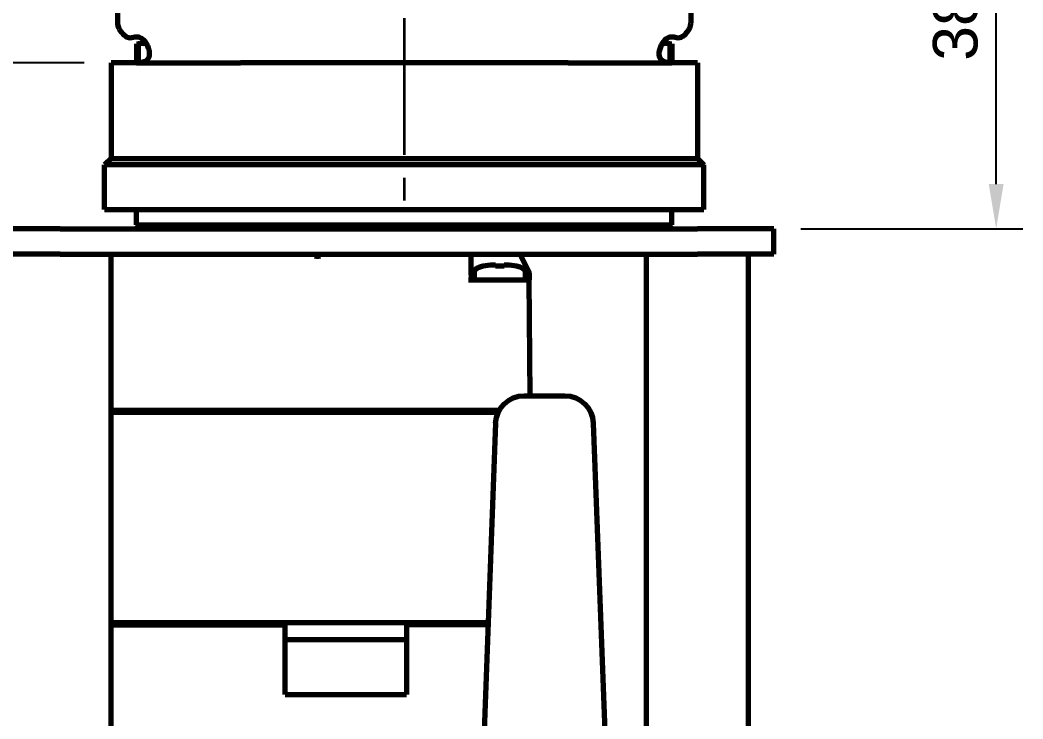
# Model space of a CAD drawing. Header units: millimetres. Extents: x 0 to 1189, y 0 to 841.
# Drawn here: x 566.7 to 645.4, y 608.2 to 662.9 of the extents above; entities that cross this region are included whole.
import ezdxf

# ---------------------------------------------------------------- set-up
doc = ezdxf.new("R2010")
doc.units = ezdxf.units.MM
doc.header["$LTSCALE"] = 0.75
doc.linetypes.add('CENTER2', pattern=[28.575, 19.05, -3.175, 3.175, -3.175])
for name, color, linetype, lineweight in [('FD_Dimensions', 7, 'Continuous', 35), ('Smart Centers', 7, 'CENTER2', 35), ('Visible', 7, 'Continuous', 70)]:
    doc.layers.add(name, color=color, linetype=linetype, lineweight=lineweight)
doc.styles.get("Standard").update_dxf_attribs({"font": 'arial.ttf'})
doc.dimstyles.new('Dim-ISO-25', dxfattribs={"dimtxt": 3.5, "dimasz": 3.5, "dimexe": 2.1, "dimexo": 2.1, "dimgap": 1.4, "dimtad": 1, "dimzin": 12, "dimdsep": 46, "dimtxsty": 'Standard', "dimcen": 0, "dimazin": 3, "dimtp": 0.1, "dimtm": 0.1, "dimtfac": 0.714286, "dimtmove": 0, "dimatfit": 3, "dimfxl": 1, "dimtzin": 12, "dimarcsym": 0})

# ---------------------------------------------------------------- blocks, each defined once
blk = doc.blocks.new('*U7')
at = {"layer": 'Smart Centers', "color": 0, "ltscale": 0.75, "transparency": 16777216}
blk.add_line((0, 7.25), (0, -7.25), dxfattribs=at)
blk = doc.blocks.new('*D46')
at = {"layer": 'Defpoints', "color": 0, "transparency": 16777216}
for p in [(542.857187, 659.580703), (573.857187, 659.580703), (563.857187, 646.580703)]:
    blk.add_point(p, dxfattribs=at)
at = {"layer": 'FD_Dimensions', "color": 0, "lineweight": -2, "transparency": 16777216}
for p, q in [((571.757187, 659.580703), (540.757187, 659.580703)), ((542.857187, 650.080703), (542.857187, 656.080703)), ((561.757187, 646.580703), (540.757187, 646.580703))]:
    blk.add_line(p, q, dxfattribs=at)
at = {"layer": 'FD_Dimensions', "color": 0, "transparency": 16777216}
for points in [[(542.273853, 656.080703), (543.44052, 656.080703), (542.857187, 659.580703)], [(542.273853, 650.080703), (543.44052, 650.080703), (542.857187, 646.580703)]]:
    blk.add_solid(points, dxfattribs=at)
at = {"layer": 'FD_Dimensions', "color": 0, "transparency": 16777216, "insert": (539.668988, 653.080703), "char_height": 3.5, "attachment_point": 5, "rotation": 90}
blk.add_mtext('13', dxfattribs=at)
blk = doc.blocks.new('*D47')
at = {"layer": 'Defpoints', "color": 0, "transparency": 16777216}
for p in [(463.79405, 753.155484), (581.182408, 753.155484), (563.857187, 646.580703)]:
    blk.add_point(p, dxfattribs=at)
at = {"layer": 'FD_Dimensions', "color": 0, "lineweight": -2, "transparency": 16777216}
for p, q in [((579.082408, 753.155484), (461.69405, 753.155484)), ((463.79405, 650.080703), (463.79405, 749.655484)), ((561.757187, 646.580703), (461.69405, 646.580703))]:
    blk.add_line(p, q, dxfattribs=at)
at = {"layer": 'FD_Dimensions', "color": 0, "transparency": 16777216}
for points in [[(463.210717, 749.655484), (464.377384, 749.655484), (463.79405, 753.155484)], [(463.210717, 650.080703), (464.377384, 650.080703), (463.79405, 646.580703)]]:
    blk.add_solid(points, dxfattribs=at)
at = {"layer": 'FD_Dimensions', "color": 0, "transparency": 16777216, "insert": (460.607045, 699.868094), "char_height": 3.5, "attachment_point": 5, "rotation": 90}
blk.add_mtext('106.57', dxfattribs=at)
blk = doc.blocks.new('*D50')
at = {"layer": 'Defpoints', "color": 0, "transparency": 16777216}
for p in [(609.357187, 685.155483), (643.286436, 685.155483), (625.857187, 646.580703)]:
    blk.add_point(p, dxfattribs=at)
at = {"layer": 'FD_Dimensions', "color": 0, "lineweight": -2, "transparency": 16777216}
for p, q in [((611.457187, 685.155483), (645.386436, 685.155483)), ((643.286436, 650.080703), (643.286436, 681.655483)), ((627.957187, 646.580703), (645.386436, 646.580703))]:
    blk.add_line(p, q, dxfattribs=at)
at = {"layer": 'FD_Dimensions', "color": 0, "transparency": 16777216}
for points in [[(642.703102, 681.655483), (643.869769, 681.655483), (643.286436, 685.155483)], [(642.703102, 650.080703), (643.869769, 650.080703), (643.286436, 646.580703)]]:
    blk.add_solid(points, dxfattribs=at)
at = {"layer": 'FD_Dimensions', "color": 0, "transparency": 16777216, "insert": (640.098237, 665.868093), "char_height": 3.5, "attachment_point": 5, "rotation": 90}
blk.add_mtext('38.57', dxfattribs=at)

msp = doc.modelspace()

# ---------------------------------------------------------------- linework, layer by layer
at = {"layer": 'Visible', "extrusion": (0, 1, 0)}
for p, q in [((574.357, 685.555), (574.357, 662.791)), ((619.357, 662.791), (619.357, 672.012)), ((575.857, 661.081), (575.995, 661.081)), ((575.857, 661.081), (575.857, 659.581)), ((575.995, 661.081), (575.995, 660.421)), ((617.719, 661.081), (617.857, 661.081)), ((617.719, 660.421), (617.719, 661.081)), ((617.857, 661.081), (617.857, 659.581)), ((575.995, 660.421), (575.995, 659.581)), ((617.719, 659.581), (617.719, 660.421)), ((575.857, 659.581), (573.857, 659.581)), ((573.857, 659.581), (573.857, 652.081)), ((575.857, 659.581), (575.995, 659.581)), ((575.995, 659.581), (584.006, 659.581)), ((609.708, 659.581), (584.006, 659.581)), ((609.708, 659.581), (617.719, 659.581)), ((617.719, 659.581), (617.857, 659.581)), ((619.857, 659.581), (617.857, 659.581)), ((619.857, 659.581), (619.857, 652.081)), ((573.857, 652.081), (573.357, 651.581)), ((620.357, 651.581), (573.357, 651.581)), ((573.357, 648.081), (573.357, 651.581)), ((573.857, 652.081), (619.857, 652.081)), ((619.857, 652.081), (620.357, 651.581)), ((620.357, 648.081), (620.357, 651.581)), ((573.357, 648.081), (620.357, 648.081)), ((575.857, 646.881), (575.857, 648.081)), ((617.857, 646.881), (617.857, 648.081)), ((575.857, 646.881), (617.857, 646.881)), ((576.157, 646.581), (575.857, 646.881)), ((617.557, 646.581), (617.857, 646.881)), ((569.857, 646.581), (563.857, 646.581)), ((569.857, 646.581), (619.857, 646.581)), ((625.857, 646.581), (619.857, 646.581)), ((625.857, 644.581), (625.857, 646.581)), ((569.857, 644.581), (563.857, 644.581)), ((569.857, 644.581), (619.857, 644.581)), ((573.857, 604.581), (573.857, 644.581)), ((589.844, 644.581), (589.871, 644.456)), ((590.244, 644.456), (590.271, 644.581)), ((602.107, 642.941), (602.107, 644.381)), ((606.004, 644.467), (606.644, 643.133)), ((615.857, 604.581), (615.857, 644.581)), ((625.857, 644.581), (619.857, 644.581)), ((623.857, 604.581), (623.857, 644.581)), ((604.008, 643.725), (603.81, 643.725)), ((604.008, 643.725), (604.024, 643.634)), ((604.69, 643.634), (604.706, 643.725)), ((604.904, 643.725), (604.706, 643.725)), ((605.672, 643.643), (605.67, 643.634)), ((602.107, 642.941), (602.107, 642.581)), ((602.357, 642.681), (602.357, 643.231)), ((606.357, 642.681), (606.357, 643.231)), ((606.663, 643.049), (606.667, 642.581)), ((601.907, 642.581), (605.167, 642.581)), ((605.167, 642.581), (606.667, 642.581)), ((606.747, 633.491), (606.667, 642.581)), ((606.256, 633.491), (609.458, 633.491)), ((604.3, 632.331), (573.857, 632.331)), ((604.225, 632.181), (573.857, 632.181)), ((603.357, 632.181), (603.357, 632.331)), ((604.028, 631.343), (603.107, 606.491)), ((611.687, 631.343), (612.607, 606.491)), ((603.448, 615.681), (573.857, 615.681)), ((573.857, 615.531), (587.527, 615.531)), ((587.527, 610.081), (587.527, 615.531)), ((603.442, 615.531), (597.027, 615.531)), ((597.027, 615.531), (597.027, 610.081)), ((587.527, 614.381), (597.027, 614.381)), ((587.527, 610.081), (597.027, 610.081))]:
    msp.add_line(p, q, dxfattribs=at)
at = {"layer": 'Visible'}
for centre, radius, start, end in [((575.557, 662.791), 1.2, 180, 207.79738), ((618.157, 662.791), 1.2, 332.20262, 360), ((575.38, 662.698), 1, 207.79738, 225.81409), ((618.334, 662.698), 1, 314.18591, 332.20262), ((617.424, 662.513), 1.411, 257.17861, 267.28969), ((590.057, 644.914), 0.495, 244.48283, 295.51815), ((603.959, 639.188), 4.539, 91.87837, 101.62428), ((604.357, 637.416), 6.227, 86.93473, 93.06527), ((604.755, 639.184), 4.544, 78.38067, 88.11669)]:
    msp.add_arc(centre, radius, start, end, dxfattribs=at)
at = {"layer": 'Visible', "extrusion": (-2e-16, 0, -1)}
for centre, radius, start, end in [((-601.907, 644.381), 0.2, 90, 180), ((-605.824, 644.381), 0.2, 90, 154.39006), ((-602.457, 642.681), 0.1, 270, 360), ((-606.257, 642.681), 0.1, 180, 270), ((-606.463, 643.047), 0.2, 154.39006, 179.5), ((-606.256, 631.261), 2.23, 2.1211, 90), ((-609.458, 631.261), 2.23, 90, 177.8789)]:
    msp.add_arc(centre, radius, start, end, dxfattribs=at)
at = {"layer": 'Visible'}
for points in [[(574.683, 661.981), (574.925, 661.619), (575.291, 661.469), (575.619, 661.592)], [(618.096, 661.592), (618.423, 661.469), (618.789, 661.619), (619.031, 661.981)], [(576.357, 661.104), (576.208, 661.093), (576.082, 661.081), (575.995, 661.081)], [(576.357, 661.104), (576.449, 661.111), (576.531, 661.124), (576.601, 661.142)], [(617.719, 661.081), (617.632, 661.081), (617.506, 661.093), (617.357, 661.104)], [(576.357, 659.644), (576.208, 659.614), (576.082, 659.581), (575.995, 659.581)], [(617.719, 659.581), (617.632, 659.581), (617.506, 659.614), (617.357, 659.644)]]:
    msp.add_open_spline(points, degree=3, dxfattribs=at)
for points, knots in [([(575.619, 661.592), (575.955, 661.717), (576.331, 661.545), (576.572, 661.186), (576.797, 660.853), (576.9, 660.391), (576.839, 660.091), (576.785, 659.825), (576.605, 659.694), (576.357, 659.644)], [-2.858774, -2.858774, -2.858774, -2.858774, -1.821158, -1.821158, -1.821158, -0.857448, -0.857448, -0.857448, 0, 0, 0, 0]), ([(617.357, 659.644), (617.067, 659.703), (616.872, 659.885), (616.858, 660.24), (616.844, 660.604), (617.022, 661.108), (617.31, 661.389), (617.538, 661.612), (617.83, 661.691), (618.096, 661.592)], [-2.858774, -2.858774, -2.858774, -2.858774, -1.852426, -1.852426, -1.852426, -0.82027, -0.82027, -0.82027, 0, 0, 0, 0]), ([(589.844, 644.581), (589.844, 644.581), (589.844, 644.578), (589.844, 644.568), (589.844, 644.56), (589.844, 644.54), (589.844, 644.528), (589.844, 644.5), (589.844, 644.484), (589.844, 644.467)], [-0.02251447, -0.02251447, -0.02251447, -0.02251447, -0.01691557, -0.01691557, -0.01130258, -0.01130258, -0.00565861, -0.00565861, -0.000001, -0.000001, -0.000001, -0.000001]), ([(590.271, 644.581), (590.27, 644.581), (590.271, 644.578), (590.271, 644.568), (590.271, 644.56), (590.271, 644.54), (590.271, 644.528), (590.271, 644.5), (590.271, 644.484), (590.271, 644.467)], [0.000001, 0.000001, 0.000001, 0.000001, 0.00559731, 0.00559731, 0.01120847, 0.01120847, 0.01685355, 0.01685355, 0.02251305, 0.02251305, 0.02251305, 0.02251305]), ([(603.043, 643.643), (602.914, 643.615), (602.797, 643.581), (602.7, 643.543), (602.568, 643.491), (602.473, 643.431), (602.418, 643.37), (602.376, 643.323), (602.357, 643.276), (602.357, 643.231)], [0.0000022, 0.0000022, 0.0000022, 0.0000022, 0.2947963, 0.2947963, 0.2947963, 0.6931115, 0.6931115, 0.6931115, 0.9999999, 0.9999999, 0.9999999, 0.9999999]), ([(603.043, 643.643), (603.043, 643.643), (603.043, 643.643), (603.043, 643.642), (603.043, 643.642), (603.043, 643.639), (603.044, 643.637), (603.044, 643.634)], [-0.03330416, -0.03330416, -0.03330416, -0.03330416, -0.0252626, -0.0252626, -0.01651564, -0.01651564, -0.00000868, -0.00000868, -0.00000868, -0.00000868]), ([(606.357, 643.231), (606.357, 643.276), (606.338, 643.323), (606.296, 643.37), (606.241, 643.431), (606.146, 643.491), (606.015, 643.543), (605.918, 643.581), (605.801, 643.615), (605.672, 643.643)], [0.0000001, 0.0000001, 0.0000001, 0.0000001, 0.3068885, 0.3068885, 0.3068885, 0.7052037, 0.7052037, 0.7052037, 0.9999978, 0.9999978, 0.9999978, 0.9999978])]:
    msp.add_open_spline(points, degree=3, knots=knots, dxfattribs=at)

# ---------------------------------------------------------------- block references
at = {"layer": 'Smart Centers', "ltscale": 0.75}
msp.add_blockref('*U7', (596.857, 655.831), dxfattribs=at)

# ---------------------------------------------------------------- dimensions: what is measured, and where the dimension line sits
at = {"layer": 'FD_Dimensions'}
for base, p1, p2, picture, middle in [((463.794, 753.155), (563.857, 646.581), (581.182, 753.155), '*D47', (460.607, 699.868)), ((643.286, 685.155), (625.857, 646.581), (609.357, 685.155), '*D50', (640.098, 665.868)), ((542.857, 659.581), (563.857, 646.581), (573.857, 659.581), '*D46', (539.669, 653.081))]:
    dim = msp.add_linear_dim(base=base, p1=p1, p2=p2, angle=90, dimstyle='Dim-ISO-25', override={"dimlfac": 1, "dimclrd": 0, "dimclre": 0}, dxfattribs=at)
    dim.commit()
    dim.dimension.update_dxf_attribs({"geometry": picture, "text_midpoint": middle})

doc.saveas('drawing.dxf')
